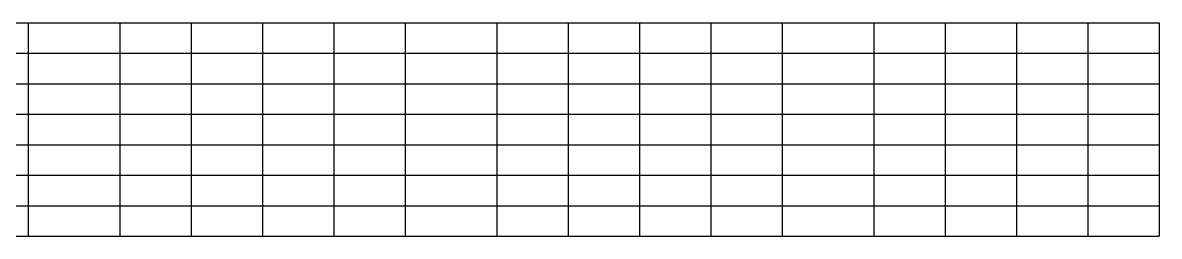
# Model space of a CAD drawing. Extents: x -2348 to 13861, y -546 to 4499.
# Drawn here: x 8285 to 13861, y -546 to 504 of the extents above; entities that cross this region are included whole.
import ezdxf

# ---------------------------------------------------------------- set-up
doc = ezdxf.new("R2010")
doc.units = 0
doc.header["$LTSCALE"] = 3
doc.layers.add('HB_0', color=7, linetype='CONTINUOUS')

msp = doc.modelspace()

# ---------------------------------------------------------------- linework, layer by layer
at = {"layer": 'HB_0', "color": 1, "linetype": 'Continuous'}
for points in [[(6460.817, 503.783), (8310.817, 503.783)], [(8310.817, 503.783), (8310.817, -546.217)], [(8310.817, 503.783), (8310.817, -546.217)], [(8310.817, 503.783), (10160.817, 503.783)], [(8760.817, 503.783), (8760.817, -546.217)], [(9110.817, 503.783), (9110.817, -546.217)], [(9460.817, 503.783), (9460.817, -546.217)], [(9810.817, 503.783), (9810.817, -546.217)], [(10160.817, 503.783), (10160.817, -546.217)], [(10160.817, 503.783), (10160.817, -546.217)], [(10160.817, 503.783), (12010.817, 503.783)], [(10610.817, 503.783), (10610.817, -546.217)], [(10960.817, 503.783), (10960.817, -546.217)], [(11310.817, 503.783), (11310.817, -546.217)], [(11660.817, 503.783), (11660.817, -546.217)], [(12010.817, 503.783), (12010.817, -546.217)], [(12010.817, 503.783), (12010.817, -546.217)], [(12010.817, 503.783), (13860.817, 503.783)], [(12460.817, 503.783), (12460.817, -546.217)], [(12810.817, 503.783), (12810.817, -546.217)], [(13160.817, 503.783), (13160.817, -546.217)], [(13510.817, 503.783), (13510.817, -546.217)], [(13860.817, 503.783), (13860.817, -546.217)], [(6460.817, 353.783), (8310.817, 353.783)], [(8310.817, 353.783), (10160.817, 353.783)], [(10160.817, 353.783), (12010.817, 353.783)], [(12010.817, 353.783), (13860.817, 353.783)], [(6460.817, 203.783), (8310.817, 203.783)], [(8310.817, 203.783), (10160.817, 203.783)], [(10160.817, 203.783), (12010.817, 203.783)], [(12010.817, 203.783), (13860.817, 203.783)], [(6460.817, 53.783), (8310.817, 53.783)], [(8310.817, 53.783), (10160.817, 53.783)], [(10160.817, 53.783), (12010.817, 53.783)], [(12010.817, 53.783), (13860.817, 53.783)], [(6460.817, -96.217), (8310.817, -96.217)], [(8310.817, -96.217), (10160.817, -96.217)], [(10160.817, -96.217), (12010.817, -96.217)], [(12010.817, -96.217), (13860.817, -96.217)], [(6460.817, -246.217), (8310.817, -246.217)], [(8310.817, -246.217), (10160.817, -246.217)], [(10160.817, -246.217), (12010.817, -246.217)], [(12010.817, -246.217), (13860.817, -246.217)], [(6460.817, -396.217), (8310.817, -396.217)], [(8310.817, -396.217), (10160.817, -396.217)], [(10160.817, -396.217), (12010.817, -396.217)], [(12010.817, -396.217), (13860.817, -396.217)], [(6460.817, -546.217), (8310.817, -546.217)], [(8310.817, -546.217), (10160.817, -546.217)], [(10160.817, -546.217), (12010.817, -546.217)], [(12010.817, -546.217), (13860.817, -546.217)]]:
    msp.add_lwpolyline(points, dxfattribs=at)

doc.saveas('drawing.dxf')
